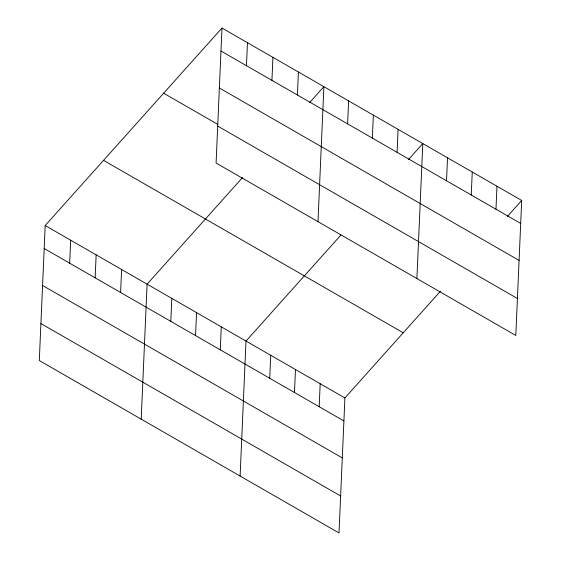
<?xml version="1.0" encoding="UTF-8"?>
<svg xmlns="http://www.w3.org/2000/svg" width="561" height="561" viewBox="0 0 561 561"><rect width="100%" height="100%" fill="white"/><g stroke="black" fill="none" stroke-linecap="round" stroke-linejoin="round"><path stroke-width="0.84" d="M221.981 28.05L216.09 163.041L515.811 335.457L521.702 200.466L221.981 28.05L45.189 225.543L39.298 360.534L339.019 532.95L344.91 397.959L440.462 291.215M69.662 263.186L70.665 240.199M95.139 277.835L96.141 254.855M120.615 292.491L121.618 269.504M141.204 419.158L147.094 284.161L242.647 177.423M170.817 321.376L171.82 298.389M195.544 335.597L196.546 312.61M220.27 349.819L221.279 326.839M246.454 65.693L247.457 42.706M240.108 476.051L246.006 341.06L340.983 234.961M271.931 80.349L272.934 57.362M269.729 378.268L270.732 355.281M297.407 95.005L298.41 72.018M294.455 392.497L295.458 369.51M317.996 221.665L323.886 86.667L309.588 102.642M319.181 406.718L320.184 383.731M347.61 123.883L348.612 100.896M372.336 138.104L373.346 115.117M397.069 152.333L398.072 129.346M416.9 278.565L422.798 143.567L408.499 159.541M446.521 180.775L447.524 157.795M471.247 195.004L472.25 172.017M495.973 209.225L496.976 186.238M507.403 216.441L521.702 200.466M220.978 51.037L520.699 223.453M219.365 88L519.086 260.416M163.644 93.224L217.591 124.254M217.703 126.085L517.424 298.494M103.533 160.369L403.254 332.785M45.189 225.543L344.91 397.959M44.186 248.53L343.907 420.939M42.573 285.493L342.294 457.902M40.911 323.571L340.632 495.987"/></g></svg>
